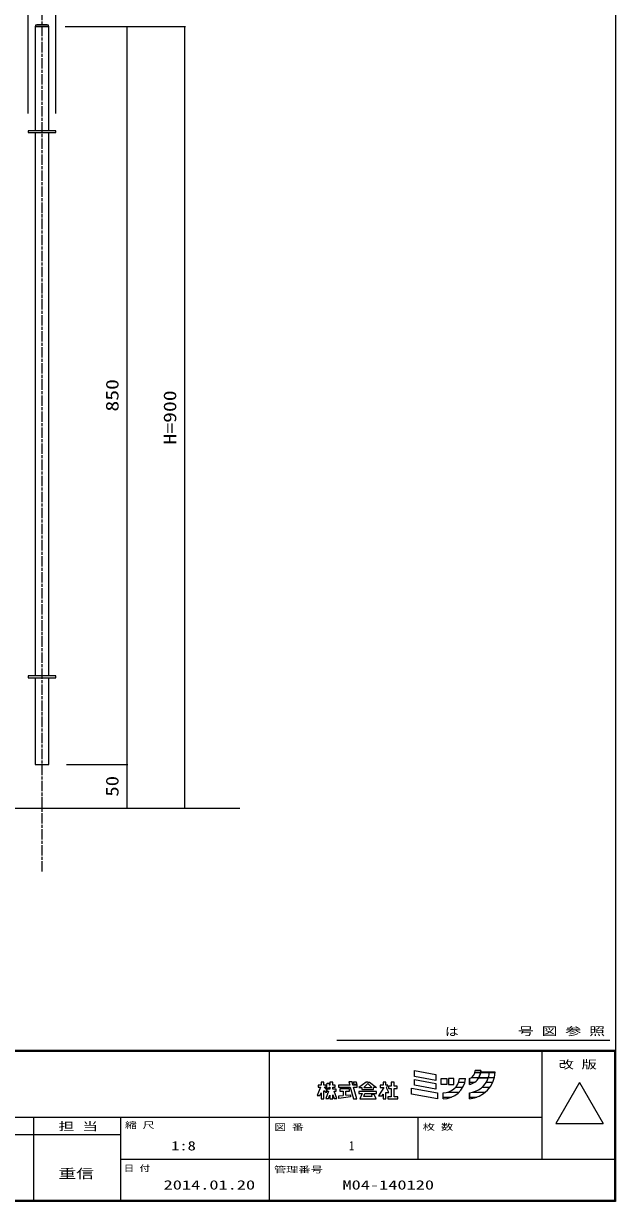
# Model space of a CAD drawing. Units: millimetres, scale not verified. Extents: x -210 to 199, y -148 to 137.
# Drawn here: x 108.2 to 193.4, y -148.1 to 21.5 of the extents above; entities that cross this region are included whole.
import ezdxf
from ezdxf.enums import TextEntityAlignment as Align

# ---------------------------------------------------------------- set-up
doc = ezdxf.new("R2010")
doc.units = ezdxf.units.MM
doc.linetypes.add('CHAIN', pattern=[18.5, 12, -1.5, 3.5, -1.5])
for name, color, linetype, lineweight in [('0-0', 6, 'Continuous', 25), ('0-1_0', 6, 'Continuous', 25), ('0-2_DIM1', 3, 'Continuous', 25), ('0-3_横桟', 2, 'Continuous', 25), ('0-6_ｾﾝﾀｰ', 1, 'CHAIN', 25), ('0-7_縦格子', 6, 'Continuous', 25), ('0-9_THN', 4, 'Continuous', 9)]:
    doc.layers.add(name, color=color, linetype=linetype, lineweight=lineweight)
doc.styles.add('ＭＳ ゴシック', font='')
doc.styles.add('ＭＳ 明朝', font='')
doc.styles.get('ＭＳ ゴシック').set_extended_font_data('MS Gothic')
doc.styles.get('ＭＳ 明朝').set_extended_font_data('MS Mincho')

# ---------------------------------------------------------------- blocks, each defined once
blk = doc.blocks.new('CCURVE_ORG001')
at = {"layer": '0-0'}
for p, q in [((532.52, -372.925), (531.327, -372.925)), ((527.303, -377.135), (527.303, -378.332))]:
    blk.add_line(p, q, dxfattribs=at)
for radius, start, end in [(5.727, 275.03009, 357.02873), (4.535, 276.3561, 341.47286), (4.535, 341.47286, 356.24741)]:
    blk.add_arc((526.801, -372.628), radius, start, end, dxfattribs=at)
blk = doc.blocks.new('FILL_AREA_001_')
at = {"layer": '0-1_0', "lineweight": 13}
for p, q in [((531.124, -374), (532.361, -374)), ((531.321, -373), (532.516, -373)), ((528.007, -377), (530.499, -377)), ((529.834, -376), (531.429, -376)), ((530.667, -375), (532.013, -375)), ((527.303, -378), (528.784, -378))]:
    blk.add_line(p, q, dxfattribs=at)
blk = doc.blocks.new('CCURVE_ORG002')
at = {"layer": '0-0'}
for p, q in [((525.336, -374.255), (526.543, -374.255)), ((521.985, -378.332), (521.985, -377.135))]:
    blk.add_line(p, q, dxfattribs=at)
for radius, start, end in [(3.389, 270.00002, 351.36679), (4.586, 270.00003, 353.63117)]:
    blk.add_arc((521.985, -373.747), radius, start, end, dxfattribs=at)
blk = doc.blocks.new('FILL_AREA_002_')
at = {"layer": '0-1_0', "lineweight": 13}
for p, q in [((522.934, -377), (525.217, -377)), ((524.517, -376), (525.979, -376)), ((525.134, -375), (526.397, -375)), ((521.985, -378), (523.7, -378))]:
    blk.add_line(p, q, dxfattribs=at)
blk = doc.blocks.new('CCURVE_ORG003')
at = {"layer": '0-0'}
blk.add_line((527.303, -374.255), (527.303, -375.442), dxfattribs=at)
blk.add_lwpolyline([(529.203, -374.069), (529.581, -372.925), (529.599, -372.628), (528.456, -372.628)], dxfattribs=at)
for radius, start, end in [(1.756, 290.10268, 359.28711), (2.9, 282.01616, 329.69657)]:
    blk.add_arc((526.699, -372.606), radius, start, end, dxfattribs=at)
blk = doc.blocks.new('FILL_AREA_003_')
at = {"layer": '0-1_0', "lineweight": 13}
for p, q in [((527.768, -374), (529.226, -374)), ((528.411, -373), (529.556, -373)), ((527.303, -375), (528.335, -375))]:
    blk.add_line(p, q, dxfattribs=at)
blk = doc.blocks.new('CCURVE_ORG004')
at = {"layer": '0-0'}
blk.add_lwpolyline([(531.327, -372.925), (529.581, -372.925), (529.203, -374.069), (531.101, -374.069)], dxfattribs=at)
blk.add_arc((526.801, -372.628), 4.535, 341.47286, 356.24741, dxfattribs=at)
blk = doc.blocks.new('FILL_AREA_004_')
at = {"layer": '0-1_0', "lineweight": 13}
for p, q in [((529.226, -374), (531.124, -374)), ((529.556, -373), (531.321, -373))]:
    blk.add_line(p, q, dxfattribs=at)
blk = doc.blocks.new('A$C54DE35E0')
at = {"layer": '0-1_0'}
for p, q in [((556.725, 0), (556.725, -399)), ((500.578, -366.5), (555.578, -366.5)), ((500.578, -366.5), (555.578, -366.5)), ((0, -368.5), (556.725, -368.5)), ((0.2, -368.7), (556.525, -368.7)), ((486.973, -368.5), (486.973, -399)), ((541.973, -390.5), (541.973, -368.5)), ((556.525, -368.7), (556.525, -398.8)), ((497.405, -374.949), (497.405, -375.584)), ((497.991, -374.949), (497.405, -374.949)), ((497.991, -375.584), (497.991, -374.949)), ((511.565, -374.946), (511.565, -375.786)), ((512.118, -374.946), (511.565, -374.946)), ((512.118, -375.786), (512.118, -374.946)), ((520.533, -374.623), (516.226, -373.819)), ((520.533, -373.431), (520.533, -374.623)), ((521.609, -375.442), (521.609, -374.255)), ((521.609, -374.255), (522.725, -374.255)), ((522.725, -374.255), (522.725, -375.442)), ((523.082, -374.255), (523.082, -375.442)), ((524.144, -374.255), (523.082, -374.255)), ((524.144, -375.442), (524.144, -374.255)), ((525.336, -374.255), (526.543, -374.255)), ((527.303, -375.442), (527.303, -374.255)), ((528.456, -372.628), (529.599, -372.628)), ((529.203, -374.069), (529.581, -372.925)), ((531.101, -374.069), (529.203, -374.069)), ((529.599, -372.628), (529.581, -372.925)), ((531.327, -372.925), (529.581, -372.925)), ((532.52, -372.925), (531.327, -372.925)), ((497.405, -375.584), (496.841, -375.584)), ((497.173, -377.675), (497.405, -377.106)), ((497.405, -377.106), (497.405, -378.332)), ((497.991, -378.332), (497.991, -376.694)), ((498.92, -376.809), (498.342, -378.228)), ((498.504, -376.17), (498.657, -375.19)), ((499.017, -376.17), (498.504, -376.17)), ((498.57, -376.398), (498.57, -376.809)), ((499.196, -376.398), (498.57, -376.398)), ((498.57, -376.809), (498.92, -376.809)), ((498.657, -375.19), (499.069, -375.19)), ((499.044, -376.001), (499.017, -376.17)), ((499.044, -376.001), (499.196, -376.001)), ((499.069, -375.19), (499.069, -375.587)), ((499.196, -375.587), (499.069, -375.587)), ((499.196, -374.966), (499.196, -375.587)), ((499.791, -374.966), (499.196, -374.966)), ((499.196, -376.001), (499.196, -376.398)), ((499.791, -375.587), (499.791, -374.966)), ((499.791, -376.398), (499.791, -376.001)), ((500.602, -378.228), (500.073, -376.809)), ((500.955, -375.553), (500.955, -375.956)), ((503.185, -375.553), (500.955, -375.553)), ((500.955, -375.956), (503.295, -375.956)), ((503.116, -376.331), (501.193, -376.331)), ((501.193, -376.331), (501.193, -376.769)), ((501.193, -376.769), (501.848, -376.769)), ((501.848, -376.769), (501.848, -377.646)), ((502.405, -376.769), (503.116, -376.769)), ((502.405, -377.598), (502.405, -376.769)), ((503.116, -376.769), (503.116, -376.331)), ((503.295, -375.956), (503.944, -378.332)), ((504.668, -375.553), (503.827, -375.553)), ((503.937, -375.956), (504.668, -375.956)), ((504.585, -378.332), (503.937, -375.956)), ((504.668, -375.956), (504.668, -375.553)), ((506.467, -374.958), (505.024, -376.046)), ((505.024, -376.046), (505.64, -376.046)), ((508.57, -376.835), (505.043, -376.835)), ((505.681, -377.24), (505.241, -378.332)), ((505.64, -376.046), (505.64, -376.475)), ((505.64, -376.475), (507.985, -376.475)), ((506.007, -376.046), (506.812, -375.265)), ((506.007, -376.046), (507.618, -376.046)), ((506.045, -377.89), (506.202, -377.24)), ((506.202, -377.24), (508.57, -377.24)), ((506.812, -374.958), (506.467, -374.958)), ((506.812, -374.958), (507.158, -374.958)), ((507.618, -376.046), (506.812, -375.265)), ((507.158, -374.958), (508.601, -376.046)), ((508.601, -376.046), (507.985, -376.046)), ((507.985, -376.475), (507.985, -376.046)), ((508.57, -377.24), (508.57, -376.835)), ((509.9, -374.968), (509.9, -375.594)), ((510.469, -374.968), (509.9, -374.968)), ((510.469, -375.594), (510.469, -374.968)), ((510.856, -375.594), (510.469, -375.594)), ((510.469, -378.332), (510.469, -377.028)), ((510.596, -376.113), (510.856, -375.594)), ((511.003, -375.786), (511.003, -376.222)), ((511.565, -375.786), (511.003, -375.786)), ((511.003, -376.222), (511.565, -376.222)), ((511.565, -376.222), (511.565, -377.928)), ((512.734, -375.786), (512.118, -375.786)), ((512.118, -376.222), (512.734, -376.222)), ((512.118, -377.928), (512.118, -376.222)), ((512.734, -376.222), (512.734, -375.786)), ((515.649, -376.165), (520.849, -377.135)), ((515.649, -377.362), (515.649, -376.165)), ((520.849, -377.135), (520.849, -378.332)), ((522.725, -375.442), (521.609, -375.442)), ((521.985, -378.332), (521.985, -377.135)), ((523.082, -375.442), (524.144, -375.442)), ((527.303, -378.332), (527.303, -377.135)), ((549.473, -375.033), (544.69, -383.317)), ((549.473, -375.033), (554.256, -383.317)), ((497.405, -378.332), (497.991, -378.332)), ((498.342, -378.228), (498.932, -378.228)), ((499.196, -378.332), (499.791, -378.332)), ((500.059, -378.228), (500.602, -378.228)), ((501.004, -377.719), (501.848, -377.646)), ((501.004, -378.256), (501.004, -377.719)), ((503.316, -377.94), (501.004, -378.256)), ((502.405, -377.598), (503.316, -377.518)), ((503.316, -377.518), (503.316, -377.94)), ((503.944, -378.332), (504.585, -378.332)), ((505.241, -378.332), (508.486, -378.332)), ((507.65, -377.89), (506.045, -377.89)), ((508.1, -377.469), (507.579, -377.469)), ((507.579, -377.469), (507.65, -377.89)), ((508.486, -378.332), (508.1, -377.469)), ((509.9, -377.413), (509.9, -378.332)), ((509.9, -378.332), (510.469, -378.332)), ((510.835, -377.928), (510.835, -378.332)), ((511.565, -377.928), (510.835, -377.928)), ((510.835, -378.332), (512.87, -378.332)), ((512.87, -377.928), (512.118, -377.928)), ((512.87, -378.332), (512.87, -377.928)), ((520.849, -378.332), (515.649, -377.362)), ((236.106, -382), (541.973, -382)), ((439.473, -382), (439.473, -399)), ((456.973, -382), (456.973, -399)), ((516.973, -390.5), (516.973, -382)), ((544.69, -383.317), (554.256, -383.317)), ((386.973, -385.5), (456.973, -385.5)), ((456.973, -390.5), (556.725, -390.5)), ((556.525, -398.8), (0.2, -398.8))]:
    blk.add_line(p, q, dxfattribs=at)
for points in [[(556.725, -399), (0, -399), (0, 0)], [(503.827, -375.553), (503.65, -374.905), (503.008, -374.905), (503.185, -375.553)], [(516.226, -373.819), (516.226, -372.628), (520.533, -373.431)], [(516.226, -375.574), (516.226, -374.458), (520.533, -375.261)], [(497.308, -375.985), (496.619, -377.675), (497.173, -377.675)], [(496.841, -375.584), (496.841, -375.985), (497.308, -375.985)], [(498.041, -375.985), (498.414, -375.985), (498.414, -375.584), (497.991, -375.584)], [(498.041, -375.985), (498.414, -376.352), (498.414, -377.111), (497.991, -376.694)], [(499.791, -376.001), (500.267, -376.001), (500.267, -375.587), (499.791, -375.587)], [(500.073, -376.809), (500.446, -376.809), (500.446, -376.398), (499.791, -376.398)], [(505.043, -376.835), (505.043, -377.24), (505.681, -377.24)], [(510.09, -376.042), (508.957, -377.71), (509.699, -377.71), (509.9, -377.413)], [(509.9, -375.594), (509.303, -375.594), (509.303, -376.042), (510.09, -376.042)], [(510.469, -377.028), (511.066, -377.028), (510.596, -376.113)], [(520.533, -375.261), (520.533, -376.377), (516.226, -375.574)], [(498.932, -378.228), (499.196, -377.558), (499.196, -378.332)], [(499.791, -378.332), (499.791, -377.509), (500.059, -378.228)]]:
    blk.add_lwpolyline(points, dxfattribs=at)
blk.add_lwpolyline([(503.959, -374.905), (504.47, -374.905), (504.61, -375.417), (504.098, -375.417)], close=True, dxfattribs=at)
for centre, radius, start, end in [((521.985, -373.747), 4.586, 270.00003, 353.63117), ((526.699, -372.606), 1.756, 290.10268, 359.28711), ((526.801, -372.628), 5.727, 275.03009, 357.02873), ((526.699, -372.606), 2.9, 282.01614, 329.69657), ((526.801, -372.628), 4.535, 276.3561, 341.47286), ((526.801, -372.628), 4.535, 341.47286, 356.24741)]:
    blk.add_arc(centre, radius, start, end, dxfattribs=at)
for name in ['CCURVE_ORG002', 'CCURVE_ORG003', 'CCURVE_ORG001', 'FILL_AREA_001_', 'FILL_AREA_003_', 'CCURVE_ORG004', 'FILL_AREA_004_', 'FILL_AREA_002_']:
    blk.add_blockref(name, (0, 0), dxfattribs=at)
at = {"layer": '0-1_0', "style": 'ＭＳ 明朝'}
for s, height, width, p in [('は', 1.613, 1.25, (522.37, -366.082)), ('号 図 参 照', 1.613, 1.45, (537.08, -366.002)), ('改 版', 1.613, 1.4, (545.279, -372.719)), ('担 当', 1.613, 1.45, (444.499, -385.156)), ('縮 尺', 1.246, 1.4, (457.906, -384.629)), ('図 番', 1.246, 1.4, (487.983, -385.053)), ('枚 数', 1.246, 1.45, (517.89, -384.989)), ('日 付', 1.246, 1.25, (457.647, -393.326)), ('管理番号', 1.246, 1.45, (487.91, -393.59))]:
    blk.add_text(s, height=height, dxfattribs=dict(at, width=width)).set_placement(p, align=Align.BOTTOM_LEFT)
blk = doc.blocks.new('filled_dot')
at = {"color": 0, "linetype": 'Continuous', "lineweight": -2, "const_width": 1.25}
blk.add_lwpolyline([(-0.625, 0, 1), (0.625, 0, 1)], format="xyb", close=True, dxfattribs=at)
blk = doc.blocks.new('Viewport_NO.1')
at = {"layer": '0-2_DIM1'}
for p, q in [((34646.791, -63170.38), (34646.791, -63025.976)), ((34678.791, -63170.38), (34678.791, -63025.976)), ((34689.341, -63070.38), (34761.543, -63070.38)), ((34690.741, -63070.38), (34828.024, -63070.38)), ((34760.293, -63070.38), (34760.293, -63920.38)), ((34826.774, -63070.38), (34826.774, -63970.38)), ((34690.941, -63920.38), (34761.543, -63920.38)), ((34690.941, -63920.38), (34761.543, -63920.38)), ((34760.293, -63920.38), (34760.293, -63970.38))]:
    blk.add_line(p, q, dxfattribs=at)
at = {"layer": '0-3_横桟'}
for p, q in [((34678.791, -63818.18), (34646.791, -63818.18)), ((34678.791, -63820.38), (34678.791, -63818.18))]:
    blk.add_line(p, q, dxfattribs=at)
blk.add_lwpolyline([(34646.791, -63192.58), (34678.791, -63192.58), (34678.791, -63190.38), (34646.791, -63190.38)], close=True, dxfattribs=at)
blk.add_lwpolyline([(34646.791, -63818.18), (34646.791, -63820.38), (34678.791, -63820.38)], dxfattribs=at)
at = {"layer": '0-6_ｾﾝﾀｰ'}
blk.add_line((34662.791, -64043.646), (34662.791, -62917.115), dxfattribs=at)
at = {"layer": '0-7_縦格子'}
for p, q in [((34654.841, -63192.58), (34654.841, -63818.18)), ((34670.741, -63818.18), (34670.741, -63192.58))]:
    blk.add_line(p, q, dxfattribs=at)
for points in [[(34670.741, -63190.38), (34670.741, -63070.38), (34654.841, -63070.38), (34654.841, -63190.38)], [(34654.841, -63820.38), (34654.841, -63920.38), (34670.741, -63920.38), (34670.741, -63820.38)]]:
    blk.add_lwpolyline(points, dxfattribs=at)
at = {"layer": '0-9_THN'}
for p, q in [((34654.841, -63070.38), (34670.741, -63070.38)), ((34668.741, -63068.38), (34656.841, -63068.38))]:
    blk.add_line(p, q, dxfattribs=at)
blk.add_lwpolyline([(34464.965, -64249.102), (34464.965, -63970.38), (34890.729, -63970.38)], dxfattribs=at)
for centre, start, end in [((34656.841, -63070.38), 90, 180), ((34668.741, -63070.38), 0, 90)]:
    blk.add_arc(centre, 2, start, end, dxfattribs=at)
at = {"layer": '0-0', "xscale": 5.715959, "yscale": 5.715959}
blk.add_blockref('A$C54DE35E0', (32140.978, -62142.773), dxfattribs=at)
at = {"layer": '0-2_DIM1', "xscale": 0.4, "yscale": 0.4}
for p, rotation in [((34760.293, -63070.38), 90), ((34826.774, -63070.38), 90), ((34760.293, -63920.38), 270), ((34760.293, -63920.38), 90), ((34760.293, -63970.38), 270), ((34826.774, -63970.38), 270)]:
    blk.add_blockref('filled_dot', p, dxfattribs=dict(at, rotation=rotation))
at = {"layer": '0-1_0', "color": 7, "style": 'ＭＳ 明朝'}
for s, width, p in [('1:8', 1.3, (34811.551, -64367.916)), ('1', 0.85, (35016.153, -64367.916)), ('重信', 1.4, (34681.71, -64399.937)), ('2014.01.20', 1.45, (34802.805, -64412.941)), ('M04-140120', 1.45, (35008.818, -64412.941))]:
    blk.add_text(s, height=10.69, dxfattribs=dict(at, width=width)).set_placement(p, align=Align.BOTTOM_LEFT)
at = {"layer": '0-2_DIM1', "style": 'ＭＳ ゴシック'}
for s, width, p in [('850', 1.25, (34755.293, -63513.807)), ('H=900', 1.25, (34821.774, -63551.751)), ('50', 1.2, (34755.293, -63957.309))]:
    blk.add_text(s, height=14.66, rotation=90, dxfattribs=dict(at, width=width)).set_placement(p, align=Align.BOTTOM_LEFT)

msp = doc.modelspace()

# ---------------------------------------------------------------- block references
at = {"layer": '0-0', "xscale": 0.125, "yscale": 0.125}
msp.add_blockref('Viewport_NO.1', (-4221.973, 7904.846), dxfattribs=at)

doc.saveas('drawing.dxf')
